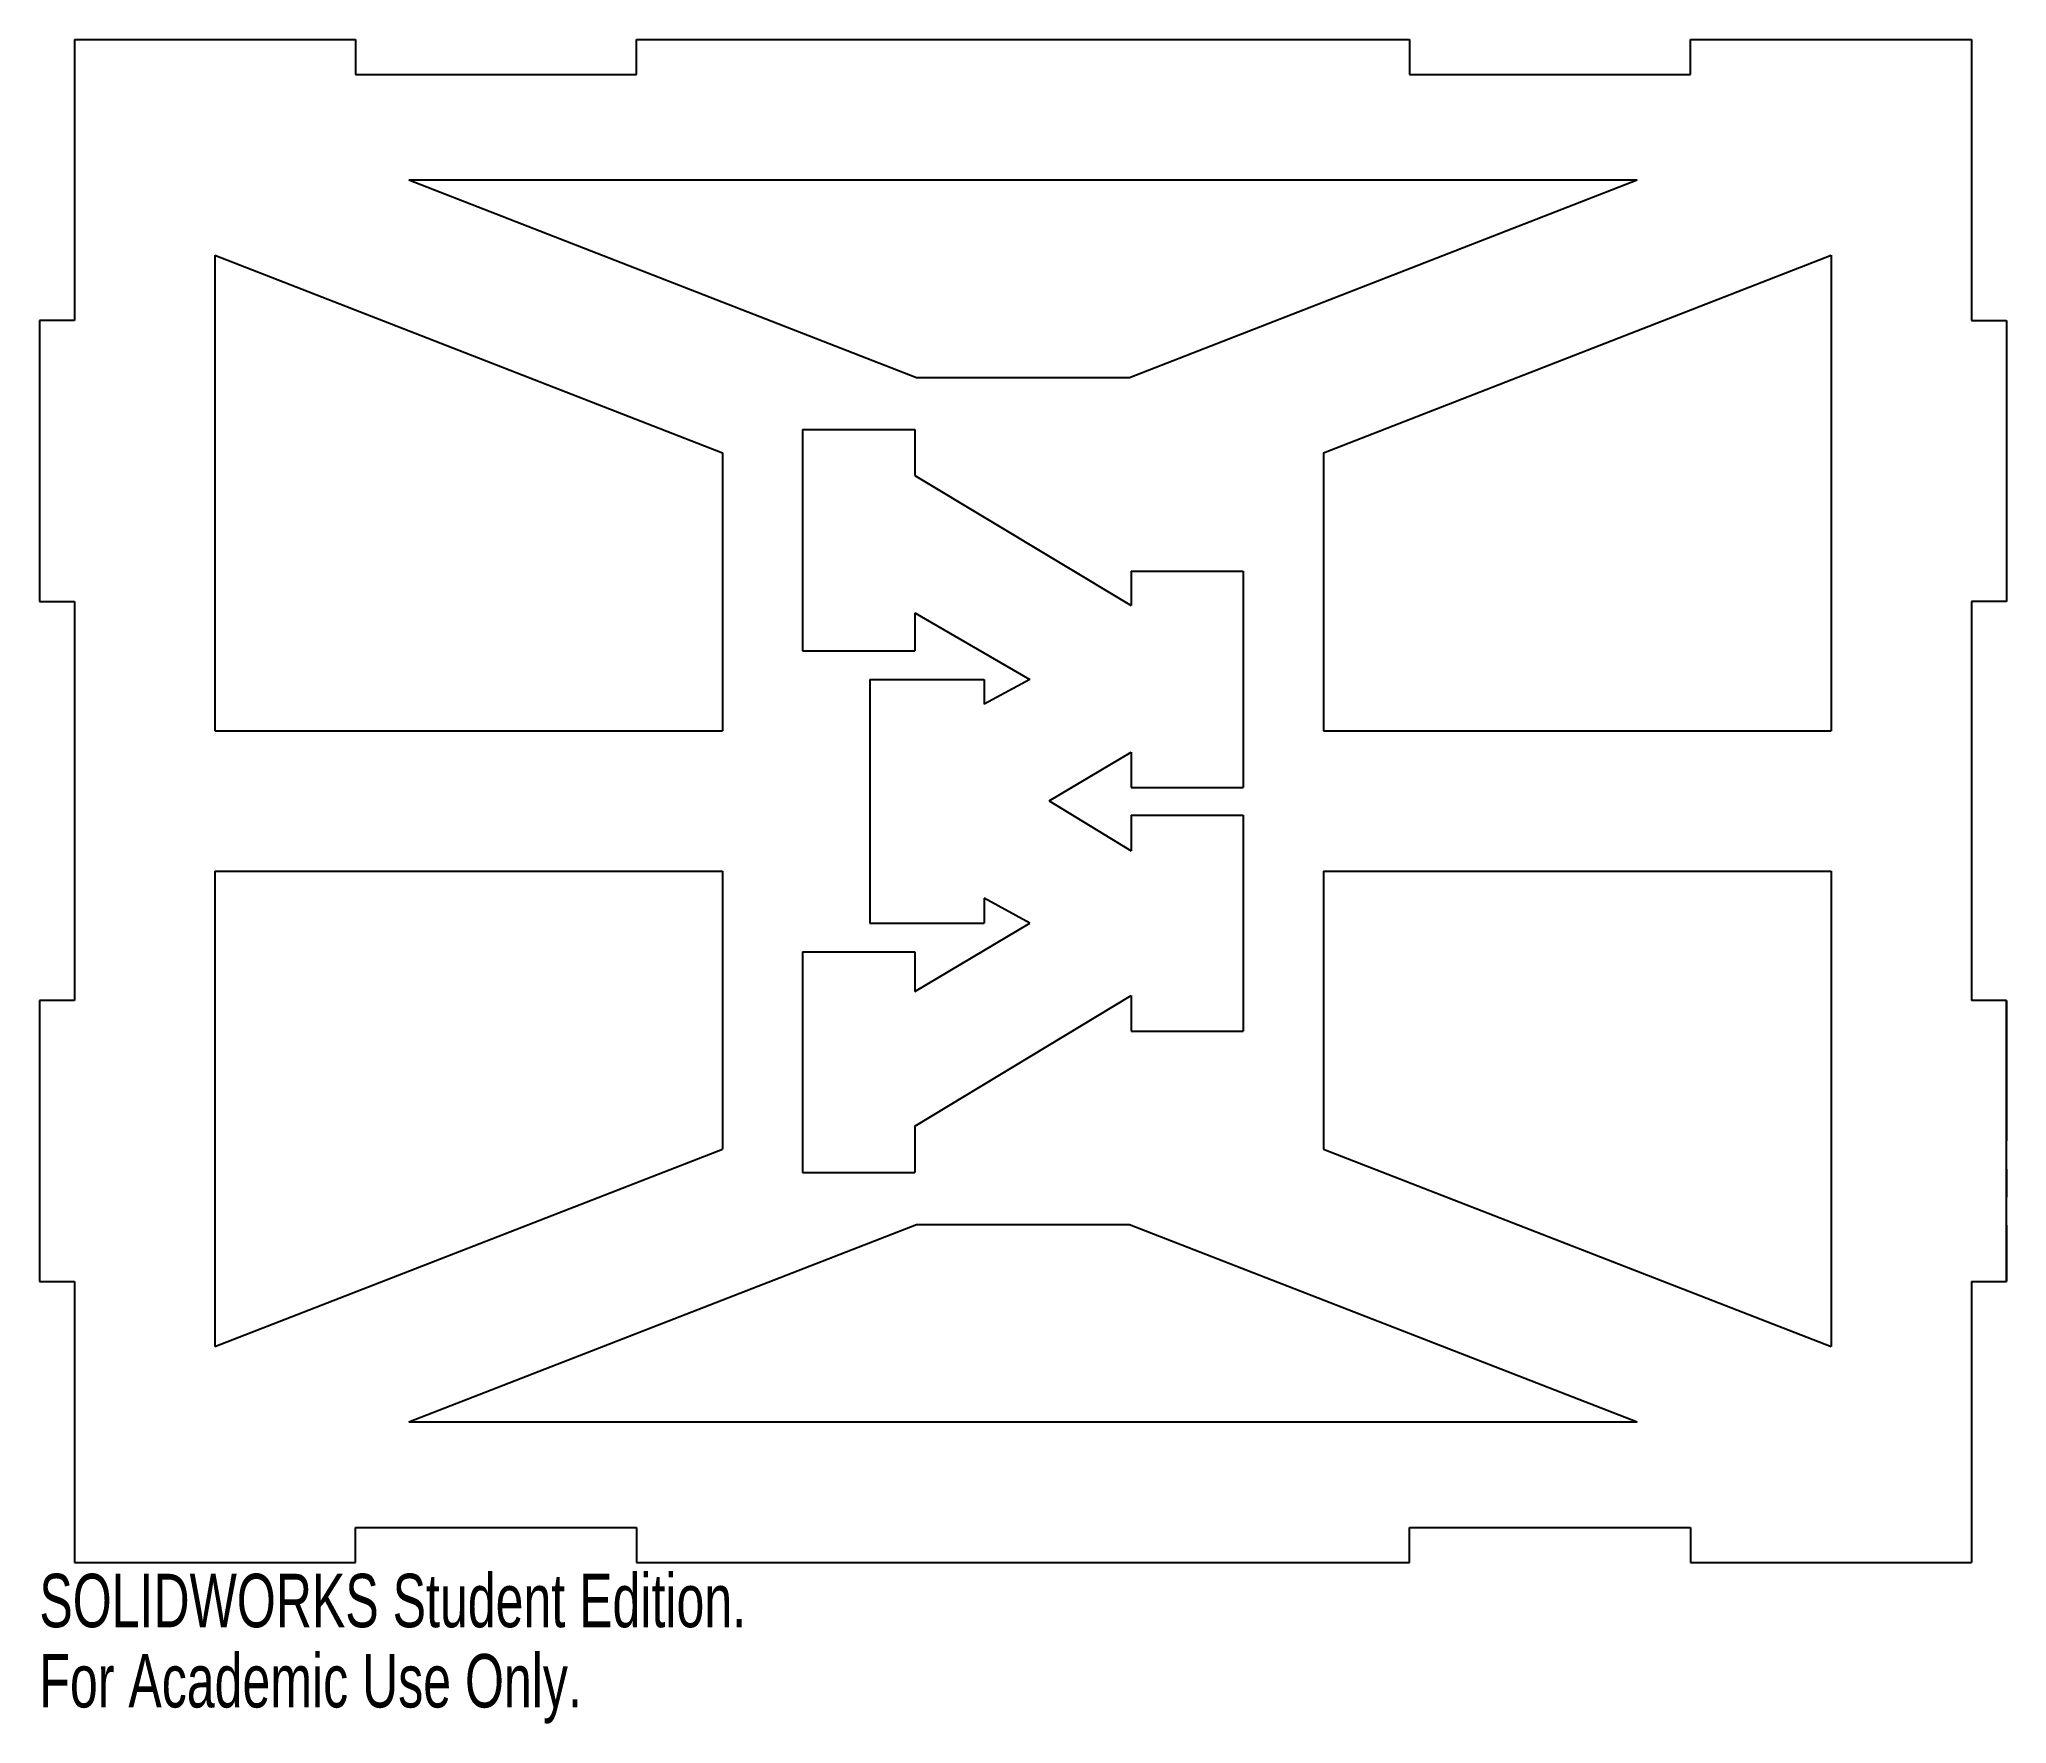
# Model space of a CAD drawing. Header units: millimetres. Extents: x -89 to 89, y -83 to 69.
import ezdxf

# ---------------------------------------------------------------- set-up
doc = ezdxf.new("R2010")
doc.units = ezdxf.units.MM
doc.linetypes.add('CENTERX2', pattern=[20.32, 12.7, -2.54, 2.54, -2.54])
doc.styles.add('SLDTEXTSTYLE0', font='TXT', dxfattribs={"width": 0.7})

msp = doc.modelspace()

# ---------------------------------------------------------------- linework, layer by layer
at = {"color": 7, "linetype": 'Continuous'}
for p, q in [((-85.72, 68.83), (-60.33, 68.83)), ((-85.72, 68.83), (-85.72, 43.43)), ((-60.33, 68.83), (-60.33, 65.66)), ((-34.92, 65.66), (-34.92, 68.83)), ((-34.92, 68.83), (34.92, 68.83)), ((34.92, 68.83), (34.92, 65.66)), ((60.33, 65.66), (60.33, 68.83)), ((60.33, 68.83), (85.72, 68.83)), ((85.72, 68.83), (85.72, 43.43)), ((-60.33, 65.66), (-34.92, 65.66)), ((34.92, 65.66), (60.33, 65.66)), ((-55.51, 56.13), (55.51, 56.13)), ((-55.51, 56.13), (-9.64, 38.28)), ((9.64, 38.28), (55.51, 56.13)), ((-73.03, 49.32), (-73.03, 6.35)), ((-73.03, 49.32), (-27.15, 31.47)), ((27.15, 31.47), (73.03, 49.32)), ((73.03, 49.32), (73.03, 6.35)), ((-85.72, 43.43), (-88.9, 43.43)), ((-88.9, 43.43), (-88.9, 18.03)), ((85.72, 43.43), (88.9, 43.43)), ((88.9, 43.43), (88.9, 18.03)), ((-9.64, 38.28), (9.64, 38.28)), ((-19.92, 33.57), (-9.78, 33.57)), ((-19.92, 33.57), (-19.92, 13.57)), ((-9.78, 33.57), (-9.78, 29.42)), ((-27.15, 31.47), (-27.15, 6.35)), ((27.15, 31.47), (27.15, 6.35)), ((-9.78, 29.42), (9.77, 17.65)), ((9.77, 20.76), (19.91, 20.76)), ((9.77, 20.76), (9.77, 17.65)), ((19.91, 20.76), (19.91, 1.21)), ((-88.9, 18.03), (-85.72, 18.03)), ((-85.72, 18.03), (-85.72, -18.03)), ((88.9, 18.03), (85.72, 18.03)), ((85.72, 18.03), (85.72, -18.03)), ((-9.78, 16.99), (0.61, 10.98)), ((-9.78, 16.99), (-9.78, 13.57)), ((-19.92, 13.57), (-9.78, 13.57)), ((-13.83, 10.98), (-3.51, 10.98)), ((-13.83, 10.98), (-13.83, -11.05)), ((-3.51, 10.98), (-3.51, 8.76)), ((0.61, 10.98), (-3.51, 8.76)), ((-73.03, 6.35), (-27.15, 6.35)), ((27.15, 6.35), (73.03, 6.35)), ((2.37, 0), (9.77, 4.41)), ((9.77, 4.41), (9.77, 1.21)), ((2.37, 0), (9.77, -4.51)), ((9.77, 1.21), (19.91, 1.21)), ((9.77, -1.28), (19.91, -1.28)), ((9.77, -1.28), (9.77, -4.51)), ((19.91, -1.28), (19.91, -20.82)), ((-73.03, -6.35), (-27.15, -6.35)), ((-73.03, -6.35), (-73.03, -49.32)), ((-27.15, -6.35), (-27.15, -31.47)), ((27.15, -6.35), (73.03, -6.35)), ((27.15, -6.35), (27.15, -31.47)), ((73.03, -6.35), (73.03, -49.32)), ((0.61, -11.05), (-3.51, -8.8)), ((-3.51, -8.8), (-3.51, -11.05)), ((-13.83, -11.05), (-3.51, -11.05)), ((-9.78, -17.21), (0.61, -11.05)), ((-19.92, -13.65), (-9.78, -13.65)), ((-19.92, -13.65), (-19.92, -33.58)), ((-9.78, -13.65), (-9.78, -17.21)), ((-9.78, -29.4), (9.77, -17.58)), ((9.77, -17.58), (9.77, -20.82)), ((-85.72, -18.03), (-88.9, -18.03)), ((-88.9, -18.03), (-88.9, -43.43)), ((88.9, -18.03), (85.72, -18.03)), ((88.9, -43.43), (88.9, -18.03)), ((9.77, -20.82), (19.91, -20.82)), ((-9.78, -29.4), (-9.78, -33.58)), ((-73.03, -49.32), (-27.15, -31.47)), ((27.15, -31.47), (73.03, -49.32)), ((-19.92, -33.58), (-9.78, -33.58)), ((-55.51, -56.13), (-9.64, -38.28)), ((-9.64, -38.28), (9.64, -38.28)), ((9.64, -38.28), (55.51, -56.13)), ((-88.9, -43.43), (-85.72, -43.43)), ((-85.72, -43.43), (-85.72, -68.83)), ((85.72, -43.43), (88.9, -43.43)), ((85.72, -43.43), (85.72, -68.83)), ((-55.51, -56.13), (55.51, -56.13)), ((-60.33, -68.83), (-60.33, -65.66)), ((-60.33, -65.66), (-34.92, -65.66)), ((-34.92, -65.66), (-34.92, -68.83)), ((34.92, -68.83), (34.92, -65.66)), ((34.92, -65.66), (60.33, -65.66)), ((60.33, -65.66), (60.33, -68.83)), ((-85.72, -68.83), (-60.33, -68.83)), ((-34.92, -68.83), (34.92, -68.83)), ((60.33, -68.83), (85.72, -68.83))]:
    msp.add_line(p, q, dxfattribs=at)
at = {"color": 7, "linetype": 'CENTERX2'}
for p, q in [((-60.33, 65.66), (-34.92, 65.66)), ((34.92, 65.66), (60.33, 65.66)), ((-88.9, 43.43), (-88.9, 18.03)), ((88.9, 43.43), (88.9, 18.03)), ((-88.9, -18.03), (-88.9, -43.43)), ((88.9, -18.03), (88.9, -43.43)), ((-60.33, -65.66), (-34.92, -65.66)), ((34.92, -65.66), (60.33, -65.66))]:
    msp.add_line(p, q, dxfattribs=at)

# ---------------------------------------------------------------- texts
at = {"color": 7, "linetype": 'Continuous', "char_height": 4.8336, "attachment_point": 1, "style": 'SLDTEXTSTYLE0'}
for s, insert in [('SOLIDWORKS Student Edition.', (-88.9, -69.85)), ('For Academic Use Only.', (-88.9, -77.1))]:
    msp.add_mtext(s, dxfattribs=dict(at, insert=insert))

doc.saveas('drawing.dxf')
